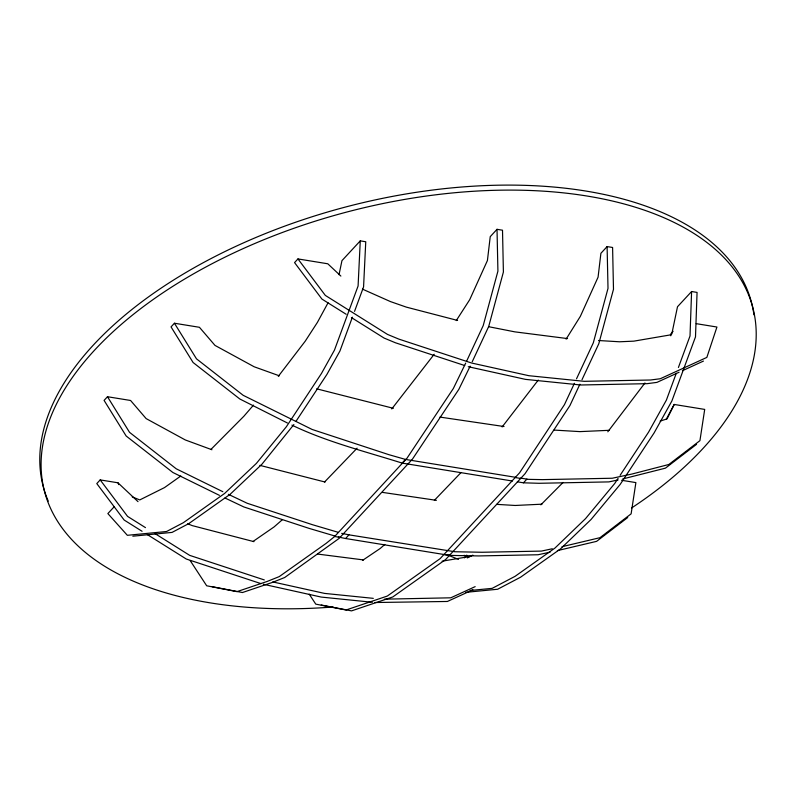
<?xml version="1.0" encoding="UTF-8"?>
<svg xmlns="http://www.w3.org/2000/svg" width="796" height="796" viewBox="0 0 796 796"><rect width="100%" height="100%" fill="white"/><g stroke="black" fill="none" stroke-linecap="round" stroke-linejoin="round"><path stroke-width="1.19" d="M354.548 311.365L363.573 286.878L365.752 241.755L360.27 240.86L358.091 285.993L334.469 350.101L321.445 373.493L286.381 426.716L256.362 463.421L224.621 493.44L183.359 522.693L166.563 531.509L127.34 535.31L107.868 513.579L114.365 506.555M339.026 274.68L341.952 260.65L360.27 240.86M352.399 317.186L339.942 350.996L326.927 374.389L295.903 421.462M676.272 373.294L666.391 400.109L648.591 432.089L620.114 475.302M678.421 367.473L690.013 336.002L691.595 291.525L697.067 292.411L695.495 336.887L671.874 400.995L654.073 432.974L620.174 484.426L591.05 519.49L560.474 548.922L520.584 577.2L497.629 589.249L465.769 592.333M465.72 363.066L453.352 388.488L406.955 458.277L334.648 536.504L326.221 543.3L279.237 576.612L267.138 581.458L236.979 591.637L206.681 585.786L190.284 560.732M466.755 360.867L483.222 325.594L497.918 271.128L497.022 229.318L502.505 230.213L503.4 272.013L488.704 326.479L472.227 361.752M470.177 366.16L458.824 389.373L412.428 459.163L339.056 538.444L284.709 577.498L272.61 582.344L242.462 592.532L212.164 586.682M574.423 383.304L564.454 404.647L519.579 472.804L440.118 558.653L387.294 596.065L346.061 609.995L315.773 604.144L309.206 594.124M576.523 378.806L593.309 342.857L608.005 288.391L607.109 246.591L612.592 247.476L613.487 289.286L598.791 343.753L582.005 379.702M579.906 384.199L569.936 405.542L525.062 473.69L445.601 559.538L392.776 596.96L351.543 610.88L321.246 605.03M666.192 419.363L674.212 404.458L704.699 409.413L699.933 440.656L668.819 464.496L631.855 474.058L612.283 478.237L542.404 479.63L528.653 479.361L520.733 478.147M674.212 404.458L667.068 418.885L660.163 421.094M328.061 302.788L317.405 322.39L305.236 341.176L278.301 376.349M670.72 335.783L671.884 333.633L677.495 306.749L691.595 291.525M566.095 339.146L580.364 316.33L598.075 277.167L600.9 253.297L607.109 246.591M456.267 320.579L469.71 299.684L487.421 260.521L490.236 236.651L497.022 229.318M293.883 424.537L261.844 464.307L230.104 494.326L188.831 523.589L172.045 532.405L132.823 536.196M618.084 478.386L614.691 483.53L585.577 518.594L554.991 548.036L515.102 576.314L492.157 588.363L470.088 590.493M644.949 382.975L607.806 431.8M434.208 354.26L391.771 408.925M538.265 380.07L502.127 426.964M464.436 557.877L466.764 555.13M673.078 331.325L669.963 334.977L633.845 341.146L619.547 341.782L598.502 340.519M253.496 405.124L243.874 416.248L210.91 449.451M279.316 375.802L254.173 366.777L215 345.414L199.438 327.295L174.433 323.236L171.041 326.897L193.09 362.508L239.805 398.985L287.416 422.994M211.935 449.75L185.309 439.959L146.136 418.596L130.574 400.478L107.48 396.726L104.087 400.388L126.146 435.999L172.861 472.486L219.447 495.361M340.877 276.073L327.793 263.784L297.953 258.929L294.56 262.6L321.932 299.077L346.17 314.271M138.016 501.649L117.957 482.794L100.187 479.908L96.794 483.58L124.166 520.047L142.076 531.29M291.903 425.124C326.937 441.979 365.155 451.441 402.139 463.093L405.532 459.431L515.828 477.351M338.29 537.011L345.583 538.514L348.976 534.842L454.904 551.747L482.087 552.265L541.419 551.091L552.295 548.762M517.34 481.819L523.46 482.814L526.862 479.142M357.115 448.178L324.579 481.988M461.003 472.575L434.357 500.366M540.822 504.863L563.031 482.485M180.801 475.998L164.523 487.58L139.768 499.928L132.216 496.883M282.48 519.589L274.113 526.902L253.098 541.419M384.826 544.444L380.239 548.454L362.518 560.414M696.54 444.327L665.426 468.157L622.711 478.953M627.726 517.519L596.612 541.35L557.369 550.623M467.292 557.916L472.844 555.15M679.068 372.249L656.899 382.398L647.098 383.672L580.801 384.995L525.44 379.364L468.267 366.707M682.391 370.727L703.455 361.076M475.172 586.632L450.785 597.806L384.289 599.169M472.884 589.796L447.392 601.468L374.787 602.522M618.104 479.938L608.89 481.898L539.011 483.291L523.46 482.814M561.976 546.703L600.005 537.678L631.119 513.848L635.885 482.595L621.596 480.277M550.116 552.175L538.026 554.752L478.695 555.936L451.511 555.419L444.297 554.553M442.108 561.2L471.312 556.215M541.927 504.186L515.211 505.47L496.634 504.356M609.318 430.308L579.936 431.621L554.036 430.069M504.037 426.527L439.929 417.084M373.314 598.353L324.599 593.408L272.72 581.916M372.359 602.273L321.206 597.07L263.297 584.244M567.558 338.589L514.873 331.862L488.605 326.698M317.634 554.066L363.513 559.926M436.377 500.326L382.707 492.425M696.231 323.664L716.937 327.027L706.848 357.414L660.292 378.737L650.491 380.01L584.194 381.324L528.842 375.702L471.66 363.036L398.836 339.106L387.483 334.4L325.325 295.406L297.953 258.929M515.519 477.6L521.002 478.486M402.139 463.093L512.435 481.023M334.648 536.504L340.131 537.39M345.583 538.514L449.78 555.439M405.532 459.431L388.876 454.675L312.112 429.452L243.198 395.323L196.493 358.837L174.433 323.236M341.683 533.35L348.976 534.842M393.343 408.298L316.659 388.826M325.076 482.028L259.874 465.361M457.571 320.44L406.378 307.137L390.478 301.594L362.439 289.117M253.964 541.658L192.194 525.599L187.747 523.768M338.171 532.305L312.4 524.693L247.218 503.271L228.382 494.326M334.778 535.977L309.007 528.355L243.825 506.943L224.989 497.998M464.735 365.543L395.443 342.777L384.09 338.061L351.434 317.574M264.302 579.926L189.717 555.379L154.951 533.569M260.909 583.597L186.324 559.041L147.34 534.594M464.138 555.3L466.297 556.175M448.785 555.469L458.496 559.379M222.84 491.699L176.254 468.814L129.539 432.337L107.48 396.726M145.469 527.619L127.559 516.385L100.187 479.908M117.957 482.794L118.793 484.625M333.026 606.99A365.901 194.443 -14.5 0 1 70.735 379.841A365.901 194.443 -14.5 0 1 610.97 200.691A365.901 194.443 -14.5 0 1 631.576 507.987M48.258 501.122A365.901 194.443 -14.5 0 1 345.335 207.079A365.901 194.443 -14.5 0 1 753.951 314.838"/></g></svg>
